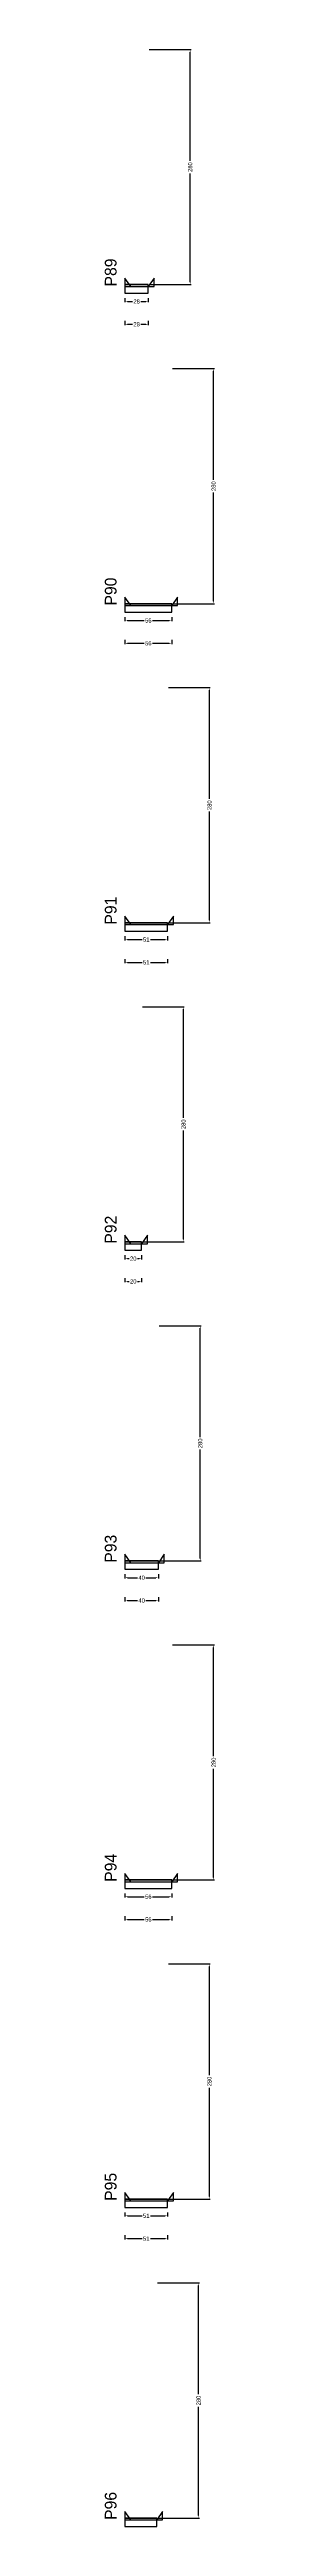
# Model space of a CAD drawing. Header units: centimetres. Extents: x -10500 to 4121, y -45226 to 295.
# Drawn here: x 3976 to 4109, y -19768 to -16818 of the extents above; entities that cross this region are included whole.
import ezdxf

# ---------------------------------------------------------------- set-up
doc = ezdxf.new("R2010")
doc.units = ezdxf.units.CM
for name, color, linetype in [('NOMENCLATURA', 7, 'Continuous'), ('SARR_2.2x10', 60, 'Continuous'), ('SARR_2.2x7', 40, 'Continuous')]:
    doc.layers.add(name, color=color, linetype=linetype)
doc.dimstyles.new('PAINEL-NOVA', dxfattribs={"dimtxt": 5, "dimasz": 3, "dimexe": 1, "dimexo": 1, "dimgap": 1, "dimtad": 1, "dimcen": 2.5, "dimazin": 3, "dimtfac": 1, "dimtmove": 0, "dimatfit": 3})

# ---------------------------------------------------------------- blocks, each defined once
blk = doc.blocks.new('_CLOSEDFILLED')
at = {"color": 0, "linetype": 'BYBLOCK'}
blk.add_solid([(-1, 0.16), (0, 0), (-1, -0.16)], dxfattribs=at)
blk = doc.blocks.new('*D1191')
for p, q in [((4000, -17113.8), (4000, -17118.8)), ((4003, -17117.8), (4009, -17117.8)), ((4019, -17117.8), (4025, -17117.8)), ((4028, -17113.8), (4028, -17118.8))]:
    blk.add_line(p, q)
at = {"layer": 'Defpoints'}
for p in [(4000, -17112.8), (4000, -17117.8), (4028, -17112.8)]:
    blk.add_point(p, dxfattribs=at)
at = {"layer": 'SARR_2.2x10', "xscale": 3, "yscale": 3, "rotation": 180}
blk.add_blockref('_CLOSEDFILLED', (4000, -17117.8), dxfattribs=at)
at = {"layer": 'SARR_2.2x10', "xscale": 3, "yscale": 3}
blk.add_blockref('_CLOSEDFILLED', (4028, -17117.8), dxfattribs=at)
at = {"layer": 'SARR_2.2x10', "insert": (4014, -17117.8), "char_height": 5, "attachment_point": 5}
blk.add_mtext('28', dxfattribs=at)
blk = doc.blocks.new('*D1192')
for p, q in [((4029, -16817.8), (4079, -16817.8)), ((4078, -16950.3), (4078, -16820.8)), ((4078, -17094.8), (4078, -16965.3)), ((4029, -17097.8), (4079, -17097.8))]:
    blk.add_line(p, q)
at = {"layer": 'Defpoints'}
for p in [(4028, -16817.8), (4028, -17097.8), (4078, -17097.8)]:
    blk.add_point(p, dxfattribs=at)
at = {"layer": 'SARR_2.2x10', "xscale": 3, "yscale": 3}
for p, rotation in [((4078, -16817.8), 90), ((4078, -17097.8), 270)]:
    blk.add_blockref('_CLOSEDFILLED', p, dxfattribs=dict(at, rotation=rotation))
at = {"layer": 'SARR_2.2x10', "insert": (4078, -16957.8), "char_height": 5, "attachment_point": 5, "rotation": 90}
blk.add_mtext('280', dxfattribs=at)
blk = doc.blocks.new('*D1193')
for p, q in [((4029, -16817.8), (4079, -16817.8)), ((4078, -16950.3), (4078, -16820.8)), ((4078, -17094.8), (4078, -16965.3)), ((4029, -17097.8), (4079, -17097.8))]:
    blk.add_line(p, q)
at = {"layer": 'Defpoints'}
for p in [(4028, -16817.8), (4028, -17097.8), (4078, -17097.8)]:
    blk.add_point(p, dxfattribs=at)
at = {"layer": 'SARR_2.2x10', "xscale": 3, "yscale": 3}
for p, rotation in [((4078, -16817.8), 90), ((4078, -17097.8), 270)]:
    blk.add_blockref('_CLOSEDFILLED', p, dxfattribs=dict(at, rotation=rotation))
at = {"layer": 'SARR_2.2x10', "insert": (4078, -16957.8), "char_height": 5, "attachment_point": 5, "rotation": 90}
blk.add_mtext('280', dxfattribs=at)
blk = doc.blocks.new('*D1194')
for p, q in [((4029, -16817.8), (4079, -16817.8)), ((4078, -16950.3), (4078, -16820.8)), ((4078, -17094.8), (4078, -16965.3)), ((4029, -17097.8), (4079, -17097.8))]:
    blk.add_line(p, q)
at = {"layer": 'Defpoints'}
for p in [(4028, -16817.8), (4028, -17097.8), (4078, -17097.8)]:
    blk.add_point(p, dxfattribs=at)
at = {"layer": 'SARR_2.2x10', "xscale": 3, "yscale": 3}
for p, rotation in [((4078, -16817.8), 90), ((4078, -17097.8), 270)]:
    blk.add_blockref('_CLOSEDFILLED', p, dxfattribs=dict(at, rotation=rotation))
at = {"layer": 'SARR_2.2x10', "insert": (4078, -16957.8), "char_height": 5, "attachment_point": 5, "rotation": 90}
blk.add_mtext('280', dxfattribs=at)
blk = doc.blocks.new('*D1195')
for p, q in [((4029, -16817.8), (4079, -16817.8)), ((4078, -16950.3), (4078, -16820.8)), ((4078, -17094.8), (4078, -16965.3)), ((4029, -17097.8), (4079, -17097.8))]:
    blk.add_line(p, q)
at = {"layer": 'Defpoints'}
for p in [(4028, -16817.8), (4028, -17097.8), (4078, -17097.8)]:
    blk.add_point(p, dxfattribs=at)
at = {"layer": 'SARR_2.2x10', "xscale": 3, "yscale": 3}
for p, rotation in [((4078, -16817.8), 90), ((4078, -17097.8), 270)]:
    blk.add_blockref('_CLOSEDFILLED', p, dxfattribs=dict(at, rotation=rotation))
at = {"layer": 'SARR_2.2x10', "insert": (4078, -16957.8), "char_height": 5, "attachment_point": 5, "rotation": 90}
blk.add_mtext('280', dxfattribs=at)
blk = doc.blocks.new('*D1196')
for p, q in [((4000, -17141), (4000, -17146)), ((4003, -17145), (4009, -17145)), ((4019, -17145), (4025, -17145)), ((4028, -17141), (4028, -17146))]:
    blk.add_line(p, q)
at = {"layer": 'Defpoints'}
for p in [(4000, -17140), (4000, -17145), (4028, -17140)]:
    blk.add_point(p, dxfattribs=at)
at = {"layer": 'SARR_2.2x10', "xscale": 3, "yscale": 3, "rotation": 180}
blk.add_blockref('_CLOSEDFILLED', (4000, -17145), dxfattribs=at)
at = {"layer": 'SARR_2.2x10', "xscale": 3, "yscale": 3}
blk.add_blockref('_CLOSEDFILLED', (4028, -17145), dxfattribs=at)
at = {"layer": 'SARR_2.2x10', "insert": (4014, -17145), "char_height": 5, "attachment_point": 5}
blk.add_mtext('28', dxfattribs=at)
blk = doc.blocks.new('GRA-E')
at = {"layer": 'SARR_2.2x7'}
blk.add_lwpolyline([(0, 0), (7, 0), (0, 10)], close=True, dxfattribs=at)
blk = doc.blocks.new('GRA-D')
at = {"layer": 'SARR_2.2x7'}
blk.add_lwpolyline([(0, 0), (7, 0), (7, 10)], close=True, dxfattribs=at)
blk = doc.blocks.new('*D1217')
for p, q in [((4000, -17493.8), (4000, -17498.8)), ((4003, -17497.8), (4023, -17497.8)), ((4033, -17497.8), (4053, -17497.8)), ((4056, -17493.8), (4056, -17498.8))]:
    blk.add_line(p, q)
at = {"layer": 'Defpoints'}
for p in [(4000, -17492.8), (4056, -17492.8), (4000, -17497.8)]:
    blk.add_point(p, dxfattribs=at)
at = {"layer": 'SARR_2.2x10', "xscale": 3, "yscale": 3, "rotation": 180}
blk.add_blockref('_CLOSEDFILLED', (4000, -17497.8), dxfattribs=at)
at = {"layer": 'SARR_2.2x10', "xscale": 3, "yscale": 3}
blk.add_blockref('_CLOSEDFILLED', (4056, -17497.8), dxfattribs=at)
at = {"layer": 'SARR_2.2x10', "insert": (4028, -17497.8), "char_height": 5, "attachment_point": 5}
blk.add_mtext('56', dxfattribs=at)
blk = doc.blocks.new('*D1218')
for p, q in [((4057, -17197.8), (4107, -17197.8)), ((4106, -17330.3), (4106, -17200.8)), ((4106, -17474.8), (4106, -17345.3)), ((4057, -17477.8), (4107, -17477.8))]:
    blk.add_line(p, q)
at = {"layer": 'Defpoints'}
for p in [(4056, -17197.8), (4056, -17477.8), (4106, -17477.8)]:
    blk.add_point(p, dxfattribs=at)
at = {"layer": 'SARR_2.2x10', "xscale": 3, "yscale": 3}
for p, rotation in [((4106, -17197.8), 90), ((4106, -17477.8), 270)]:
    blk.add_blockref('_CLOSEDFILLED', p, dxfattribs=dict(at, rotation=rotation))
at = {"layer": 'SARR_2.2x10', "insert": (4106, -17337.8), "char_height": 5, "attachment_point": 5, "rotation": 90}
blk.add_mtext('280', dxfattribs=at)
blk = doc.blocks.new('*D1219')
for p, q in [((4057, -17197.8), (4107, -17197.8)), ((4106, -17330.3), (4106, -17200.8)), ((4106, -17474.8), (4106, -17345.3)), ((4057, -17477.8), (4107, -17477.8))]:
    blk.add_line(p, q)
at = {"layer": 'Defpoints'}
for p in [(4056, -17197.8), (4056, -17477.8), (4106, -17477.8)]:
    blk.add_point(p, dxfattribs=at)
at = {"layer": 'SARR_2.2x10', "xscale": 3, "yscale": 3}
for p, rotation in [((4106, -17197.8), 90), ((4106, -17477.8), 270)]:
    blk.add_blockref('_CLOSEDFILLED', p, dxfattribs=dict(at, rotation=rotation))
at = {"layer": 'SARR_2.2x10', "insert": (4106, -17337.8), "char_height": 5, "attachment_point": 5, "rotation": 90}
blk.add_mtext('280', dxfattribs=at)
blk = doc.blocks.new('*D1220')
for p, q in [((4057, -17197.8), (4107, -17197.8)), ((4106, -17330.3), (4106, -17200.8)), ((4106, -17474.8), (4106, -17345.3)), ((4057, -17477.8), (4107, -17477.8))]:
    blk.add_line(p, q)
at = {"layer": 'Defpoints'}
for p in [(4056, -17197.8), (4056, -17477.8), (4106, -17477.8)]:
    blk.add_point(p, dxfattribs=at)
at = {"layer": 'SARR_2.2x10', "xscale": 3, "yscale": 3}
for p, rotation in [((4106, -17197.8), 90), ((4106, -17477.8), 270)]:
    blk.add_blockref('_CLOSEDFILLED', p, dxfattribs=dict(at, rotation=rotation))
at = {"layer": 'SARR_2.2x10', "insert": (4106, -17337.8), "char_height": 5, "attachment_point": 5, "rotation": 90}
blk.add_mtext('280', dxfattribs=at)
blk = doc.blocks.new('*D1221')
for p, q in [((4057, -17197.8), (4107, -17197.8)), ((4106, -17330.3), (4106, -17200.8)), ((4106, -17474.8), (4106, -17345.3)), ((4057, -17477.8), (4107, -17477.8))]:
    blk.add_line(p, q)
at = {"layer": 'Defpoints'}
for p in [(4056, -17197.8), (4056, -17477.8), (4106, -17477.8)]:
    blk.add_point(p, dxfattribs=at)
at = {"layer": 'SARR_2.2x10', "xscale": 3, "yscale": 3}
for p, rotation in [((4106, -17197.8), 90), ((4106, -17477.8), 270)]:
    blk.add_blockref('_CLOSEDFILLED', p, dxfattribs=dict(at, rotation=rotation))
at = {"layer": 'SARR_2.2x10', "insert": (4106, -17337.8), "char_height": 5, "attachment_point": 5, "rotation": 90}
blk.add_mtext('280', dxfattribs=at)
blk = doc.blocks.new('*D1222')
for p, q in [((4000, -17521), (4000, -17526)), ((4056, -17521), (4056, -17526)), ((4003, -17525), (4023, -17525)), ((4033, -17525), (4053, -17525))]:
    blk.add_line(p, q)
at = {"layer": 'Defpoints'}
for p in [(4000, -17520), (4056, -17520), (4000, -17525)]:
    blk.add_point(p, dxfattribs=at)
at = {"layer": 'SARR_2.2x10', "xscale": 3, "yscale": 3, "rotation": 180}
blk.add_blockref('_CLOSEDFILLED', (4000, -17525), dxfattribs=at)
at = {"layer": 'SARR_2.2x10', "xscale": 3, "yscale": 3}
blk.add_blockref('_CLOSEDFILLED', (4056, -17525), dxfattribs=at)
at = {"layer": 'SARR_2.2x10', "insert": (4028, -17525), "char_height": 5, "attachment_point": 5}
blk.add_mtext('56', dxfattribs=at)
blk = doc.blocks.new('*D1243')
for p, q in [((4000, -17873.8), (4000, -17878.8)), ((4051, -17873.8), (4051, -17878.8)), ((4003, -17877.8), (4020.5, -17877.8)), ((4030.5, -17877.8), (4048, -17877.8))]:
    blk.add_line(p, q)
at = {"layer": 'Defpoints'}
for p in [(4000, -17872.8), (4051, -17872.8), (4000, -17877.8)]:
    blk.add_point(p, dxfattribs=at)
at = {"layer": 'SARR_2.2x10', "xscale": 3, "yscale": 3, "rotation": 180}
blk.add_blockref('_CLOSEDFILLED', (4000, -17877.8), dxfattribs=at)
at = {"layer": 'SARR_2.2x10', "xscale": 3, "yscale": 3}
blk.add_blockref('_CLOSEDFILLED', (4051, -17877.8), dxfattribs=at)
at = {"layer": 'SARR_2.2x10', "insert": (4025.5, -17877.8), "char_height": 5, "attachment_point": 5}
blk.add_mtext('51', dxfattribs=at)
blk = doc.blocks.new('*D1244')
for p, q in [((4052, -17577.8), (4102, -17577.8)), ((4101, -17710.3), (4101, -17580.8)), ((4101, -17854.8), (4101, -17725.3)), ((4052, -17857.8), (4102, -17857.8))]:
    blk.add_line(p, q)
at = {"layer": 'Defpoints'}
for p in [(4051, -17577.8), (4051, -17857.8), (4101, -17857.8)]:
    blk.add_point(p, dxfattribs=at)
at = {"layer": 'SARR_2.2x10', "xscale": 3, "yscale": 3}
for p, rotation in [((4101, -17577.8), 90), ((4101, -17857.8), 270)]:
    blk.add_blockref('_CLOSEDFILLED', p, dxfattribs=dict(at, rotation=rotation))
at = {"layer": 'SARR_2.2x10', "insert": (4101, -17717.8), "char_height": 5, "attachment_point": 5, "rotation": 90}
blk.add_mtext('280', dxfattribs=at)
blk = doc.blocks.new('*D1245')
for p, q in [((4052, -17577.8), (4102, -17577.8)), ((4101, -17710.3), (4101, -17580.8)), ((4101, -17854.8), (4101, -17725.3)), ((4052, -17857.8), (4102, -17857.8))]:
    blk.add_line(p, q)
at = {"layer": 'Defpoints'}
for p in [(4051, -17577.8), (4051, -17857.8), (4101, -17857.8)]:
    blk.add_point(p, dxfattribs=at)
at = {"layer": 'SARR_2.2x10', "xscale": 3, "yscale": 3}
for p, rotation in [((4101, -17577.8), 90), ((4101, -17857.8), 270)]:
    blk.add_blockref('_CLOSEDFILLED', p, dxfattribs=dict(at, rotation=rotation))
at = {"layer": 'SARR_2.2x10', "insert": (4101, -17717.8), "char_height": 5, "attachment_point": 5, "rotation": 90}
blk.add_mtext('280', dxfattribs=at)
blk = doc.blocks.new('*D1246')
for p, q in [((4052, -17577.8), (4102, -17577.8)), ((4101, -17710.3), (4101, -17580.8)), ((4101, -17854.8), (4101, -17725.3)), ((4052, -17857.8), (4102, -17857.8))]:
    blk.add_line(p, q)
at = {"layer": 'Defpoints'}
for p in [(4051, -17577.8), (4051, -17857.8), (4101, -17857.8)]:
    blk.add_point(p, dxfattribs=at)
at = {"layer": 'SARR_2.2x10', "xscale": 3, "yscale": 3}
for p, rotation in [((4101, -17577.8), 90), ((4101, -17857.8), 270)]:
    blk.add_blockref('_CLOSEDFILLED', p, dxfattribs=dict(at, rotation=rotation))
at = {"layer": 'SARR_2.2x10', "insert": (4101, -17717.8), "char_height": 5, "attachment_point": 5, "rotation": 90}
blk.add_mtext('280', dxfattribs=at)
blk = doc.blocks.new('*D1247')
for p, q in [((4052, -17577.8), (4102, -17577.8)), ((4101, -17710.3), (4101, -17580.8)), ((4101, -17854.8), (4101, -17725.3)), ((4052, -17857.8), (4102, -17857.8))]:
    blk.add_line(p, q)
at = {"layer": 'Defpoints'}
for p in [(4051, -17577.8), (4051, -17857.8), (4101, -17857.8)]:
    blk.add_point(p, dxfattribs=at)
at = {"layer": 'SARR_2.2x10', "xscale": 3, "yscale": 3}
for p, rotation in [((4101, -17577.8), 90), ((4101, -17857.8), 270)]:
    blk.add_blockref('_CLOSEDFILLED', p, dxfattribs=dict(at, rotation=rotation))
at = {"layer": 'SARR_2.2x10', "insert": (4101, -17717.8), "char_height": 5, "attachment_point": 5, "rotation": 90}
blk.add_mtext('280', dxfattribs=at)
blk = doc.blocks.new('*D1248')
for p, q in [((4000, -17901), (4000, -17906)), ((4003, -17905), (4020.5, -17905)), ((4030.5, -17905), (4048, -17905)), ((4051, -17901), (4051, -17906))]:
    blk.add_line(p, q)
at = {"layer": 'Defpoints'}
for p in [(4000, -17900), (4000, -17905), (4051, -17900)]:
    blk.add_point(p, dxfattribs=at)
at = {"layer": 'SARR_2.2x10', "xscale": 3, "yscale": 3, "rotation": 180}
blk.add_blockref('_CLOSEDFILLED', (4000, -17905), dxfattribs=at)
at = {"layer": 'SARR_2.2x10', "xscale": 3, "yscale": 3}
blk.add_blockref('_CLOSEDFILLED', (4051, -17905), dxfattribs=at)
at = {"layer": 'SARR_2.2x10', "insert": (4025.5, -17905), "char_height": 5, "attachment_point": 5}
blk.add_mtext('51', dxfattribs=at)
blk = doc.blocks.new('*D1269')
for p, q in [((4000, -18253.8), (4000, -18258.8)), ((4003, -18257.8), (4005, -18257.8)), ((4015, -18257.8), (4017, -18257.8)), ((4020, -18253.8), (4020, -18258.8))]:
    blk.add_line(p, q)
at = {"layer": 'Defpoints'}
for p in [(4000, -18252.8), (4000, -18257.8), (4020, -18252.8)]:
    blk.add_point(p, dxfattribs=at)
at = {"layer": 'SARR_2.2x10', "xscale": 3, "yscale": 3, "rotation": 180}
blk.add_blockref('_CLOSEDFILLED', (4000, -18257.8), dxfattribs=at)
at = {"layer": 'SARR_2.2x10', "xscale": 3, "yscale": 3}
blk.add_blockref('_CLOSEDFILLED', (4020, -18257.8), dxfattribs=at)
at = {"layer": 'SARR_2.2x10', "insert": (4010, -18257.8), "char_height": 5, "attachment_point": 5}
blk.add_mtext('20', dxfattribs=at)
blk = doc.blocks.new('*D1270')
for p, q in [((4021, -17957.8), (4071, -17957.8)), ((4070, -18090.3), (4070, -17960.8)), ((4070, -18234.8), (4070, -18105.3)), ((4021, -18237.8), (4071, -18237.8))]:
    blk.add_line(p, q)
at = {"layer": 'Defpoints'}
for p in [(4020, -17957.8), (4020, -18237.8), (4070, -18237.8)]:
    blk.add_point(p, dxfattribs=at)
at = {"layer": 'SARR_2.2x10', "xscale": 3, "yscale": 3}
for p, rotation in [((4070, -17957.8), 90), ((4070, -18237.8), 270)]:
    blk.add_blockref('_CLOSEDFILLED', p, dxfattribs=dict(at, rotation=rotation))
at = {"layer": 'SARR_2.2x10', "insert": (4070, -18097.8), "char_height": 5, "attachment_point": 5, "rotation": 90}
blk.add_mtext('280', dxfattribs=at)
blk = doc.blocks.new('*D1271')
for p, q in [((4021, -17957.8), (4071, -17957.8)), ((4070, -18090.3), (4070, -17960.8)), ((4070, -18234.8), (4070, -18105.3)), ((4021, -18237.8), (4071, -18237.8))]:
    blk.add_line(p, q)
at = {"layer": 'Defpoints'}
for p in [(4020, -17957.8), (4020, -18237.8), (4070, -18237.8)]:
    blk.add_point(p, dxfattribs=at)
at = {"layer": 'SARR_2.2x10', "xscale": 3, "yscale": 3}
for p, rotation in [((4070, -17957.8), 90), ((4070, -18237.8), 270)]:
    blk.add_blockref('_CLOSEDFILLED', p, dxfattribs=dict(at, rotation=rotation))
at = {"layer": 'SARR_2.2x10', "insert": (4070, -18097.8), "char_height": 5, "attachment_point": 5, "rotation": 90}
blk.add_mtext('280', dxfattribs=at)
blk = doc.blocks.new('*D1272')
for p, q in [((4021, -17957.8), (4071, -17957.8)), ((4070, -18090.3), (4070, -17960.8)), ((4070, -18234.8), (4070, -18105.3)), ((4021, -18237.8), (4071, -18237.8))]:
    blk.add_line(p, q)
at = {"layer": 'Defpoints'}
for p in [(4020, -17957.8), (4020, -18237.8), (4070, -18237.8)]:
    blk.add_point(p, dxfattribs=at)
at = {"layer": 'SARR_2.2x10', "xscale": 3, "yscale": 3}
for p, rotation in [((4070, -17957.8), 90), ((4070, -18237.8), 270)]:
    blk.add_blockref('_CLOSEDFILLED', p, dxfattribs=dict(at, rotation=rotation))
at = {"layer": 'SARR_2.2x10', "insert": (4070, -18097.8), "char_height": 5, "attachment_point": 5, "rotation": 90}
blk.add_mtext('280', dxfattribs=at)
blk = doc.blocks.new('*D1273')
for p, q in [((4021, -17957.8), (4071, -17957.8)), ((4070, -18090.3), (4070, -17960.8)), ((4070, -18234.8), (4070, -18105.3)), ((4021, -18237.8), (4071, -18237.8))]:
    blk.add_line(p, q)
at = {"layer": 'Defpoints'}
for p in [(4020, -17957.8), (4020, -18237.8), (4070, -18237.8)]:
    blk.add_point(p, dxfattribs=at)
at = {"layer": 'SARR_2.2x10', "xscale": 3, "yscale": 3}
for p, rotation in [((4070, -17957.8), 90), ((4070, -18237.8), 270)]:
    blk.add_blockref('_CLOSEDFILLED', p, dxfattribs=dict(at, rotation=rotation))
at = {"layer": 'SARR_2.2x10', "insert": (4070, -18097.8), "char_height": 5, "attachment_point": 5, "rotation": 90}
blk.add_mtext('280', dxfattribs=at)
blk = doc.blocks.new('*D1274')
for p, q in [((4000, -18281), (4000, -18286)), ((4003, -18285), (4005, -18285)), ((4015, -18285), (4017, -18285)), ((4020, -18281), (4020, -18286))]:
    blk.add_line(p, q)
at = {"layer": 'Defpoints'}
for p in [(4000, -18280), (4000, -18285), (4020, -18280)]:
    blk.add_point(p, dxfattribs=at)
at = {"layer": 'SARR_2.2x10', "xscale": 3, "yscale": 3, "rotation": 180}
blk.add_blockref('_CLOSEDFILLED', (4000, -18285), dxfattribs=at)
at = {"layer": 'SARR_2.2x10', "xscale": 3, "yscale": 3}
blk.add_blockref('_CLOSEDFILLED', (4020, -18285), dxfattribs=at)
at = {"layer": 'SARR_2.2x10', "insert": (4010, -18285), "char_height": 5, "attachment_point": 5}
blk.add_mtext('20', dxfattribs=at)
blk = doc.blocks.new('*D1295')
for p, q in [((4000, -18633.8), (4000, -18638.8)), ((4003, -18637.8), (4015, -18637.8)), ((4025, -18637.8), (4037, -18637.8)), ((4040, -18633.8), (4040, -18638.8))]:
    blk.add_line(p, q)
at = {"layer": 'Defpoints'}
for p in [(4000, -18632.8), (4000, -18637.8), (4040, -18632.8)]:
    blk.add_point(p, dxfattribs=at)
at = {"layer": 'SARR_2.2x10', "xscale": 3, "yscale": 3, "rotation": 180}
blk.add_blockref('_CLOSEDFILLED', (4000, -18637.8), dxfattribs=at)
at = {"layer": 'SARR_2.2x10', "xscale": 3, "yscale": 3}
blk.add_blockref('_CLOSEDFILLED', (4040, -18637.8), dxfattribs=at)
at = {"layer": 'SARR_2.2x10', "insert": (4020, -18637.8), "char_height": 5, "attachment_point": 5}
blk.add_mtext('40', dxfattribs=at)
blk = doc.blocks.new('*D1296')
for p, q in [((4041, -18337.8), (4091, -18337.8)), ((4090, -18470.3), (4090, -18340.8)), ((4090, -18614.8), (4090, -18485.3)), ((4041, -18617.8), (4091, -18617.8))]:
    blk.add_line(p, q)
at = {"layer": 'Defpoints'}
for p in [(4040, -18337.8), (4040, -18617.8), (4090, -18617.8)]:
    blk.add_point(p, dxfattribs=at)
at = {"layer": 'SARR_2.2x10', "xscale": 3, "yscale": 3}
for p, rotation in [((4090, -18337.8), 90), ((4090, -18617.8), 270)]:
    blk.add_blockref('_CLOSEDFILLED', p, dxfattribs=dict(at, rotation=rotation))
at = {"layer": 'SARR_2.2x10', "insert": (4090, -18477.8), "char_height": 5, "attachment_point": 5, "rotation": 90}
blk.add_mtext('280', dxfattribs=at)
blk = doc.blocks.new('*D1297')
for p, q in [((4041, -18337.8), (4091, -18337.8)), ((4090, -18470.3), (4090, -18340.8)), ((4090, -18614.8), (4090, -18485.3)), ((4041, -18617.8), (4091, -18617.8))]:
    blk.add_line(p, q)
at = {"layer": 'Defpoints'}
for p in [(4040, -18337.8), (4040, -18617.8), (4090, -18617.8)]:
    blk.add_point(p, dxfattribs=at)
at = {"layer": 'SARR_2.2x10', "xscale": 3, "yscale": 3}
for p, rotation in [((4090, -18337.8), 90), ((4090, -18617.8), 270)]:
    blk.add_blockref('_CLOSEDFILLED', p, dxfattribs=dict(at, rotation=rotation))
at = {"layer": 'SARR_2.2x10', "insert": (4090, -18477.8), "char_height": 5, "attachment_point": 5, "rotation": 90}
blk.add_mtext('280', dxfattribs=at)
blk = doc.blocks.new('*D1298')
for p, q in [((4041, -18337.8), (4091, -18337.8)), ((4090, -18470.3), (4090, -18340.8)), ((4090, -18614.8), (4090, -18485.3)), ((4041, -18617.8), (4091, -18617.8))]:
    blk.add_line(p, q)
at = {"layer": 'Defpoints'}
for p in [(4040, -18337.8), (4040, -18617.8), (4090, -18617.8)]:
    blk.add_point(p, dxfattribs=at)
at = {"layer": 'SARR_2.2x10', "xscale": 3, "yscale": 3}
for p, rotation in [((4090, -18337.8), 90), ((4090, -18617.8), 270)]:
    blk.add_blockref('_CLOSEDFILLED', p, dxfattribs=dict(at, rotation=rotation))
at = {"layer": 'SARR_2.2x10', "insert": (4090, -18477.8), "char_height": 5, "attachment_point": 5, "rotation": 90}
blk.add_mtext('280', dxfattribs=at)
blk = doc.blocks.new('*D1299')
for p, q in [((4041, -18337.8), (4091, -18337.8)), ((4090, -18470.3), (4090, -18340.8)), ((4090, -18614.8), (4090, -18485.3)), ((4041, -18617.8), (4091, -18617.8))]:
    blk.add_line(p, q)
at = {"layer": 'Defpoints'}
for p in [(4040, -18337.8), (4040, -18617.8), (4090, -18617.8)]:
    blk.add_point(p, dxfattribs=at)
at = {"layer": 'SARR_2.2x10', "xscale": 3, "yscale": 3}
for p, rotation in [((4090, -18337.8), 90), ((4090, -18617.8), 270)]:
    blk.add_blockref('_CLOSEDFILLED', p, dxfattribs=dict(at, rotation=rotation))
at = {"layer": 'SARR_2.2x10', "insert": (4090, -18477.8), "char_height": 5, "attachment_point": 5, "rotation": 90}
blk.add_mtext('280', dxfattribs=at)
blk = doc.blocks.new('*D1300')
for p, q in [((4000, -18661), (4000, -18666)), ((4003, -18665), (4015, -18665)), ((4025, -18665), (4037, -18665)), ((4040, -18661), (4040, -18666))]:
    blk.add_line(p, q)
at = {"layer": 'Defpoints'}
for p in [(4000, -18660), (4000, -18665), (4040, -18660)]:
    blk.add_point(p, dxfattribs=at)
at = {"layer": 'SARR_2.2x10', "xscale": 3, "yscale": 3, "rotation": 180}
blk.add_blockref('_CLOSEDFILLED', (4000, -18665), dxfattribs=at)
at = {"layer": 'SARR_2.2x10', "xscale": 3, "yscale": 3}
blk.add_blockref('_CLOSEDFILLED', (4040, -18665), dxfattribs=at)
at = {"layer": 'SARR_2.2x10', "insert": (4020, -18665), "char_height": 5, "attachment_point": 5}
blk.add_mtext('40', dxfattribs=at)
blk = doc.blocks.new('*D1321')
for p, q in [((4000, -19013.8), (4000, -19018.8)), ((4003, -19017.8), (4023, -19017.8)), ((4033, -19017.8), (4053, -19017.8)), ((4056, -19013.8), (4056, -19018.8))]:
    blk.add_line(p, q)
at = {"layer": 'Defpoints'}
for p in [(4000, -19012.8), (4000, -19017.8), (4056, -19012.8)]:
    blk.add_point(p, dxfattribs=at)
at = {"layer": 'SARR_2.2x10', "xscale": 3, "yscale": 3, "rotation": 180}
blk.add_blockref('_CLOSEDFILLED', (4000, -19017.8), dxfattribs=at)
at = {"layer": 'SARR_2.2x10', "xscale": 3, "yscale": 3}
blk.add_blockref('_CLOSEDFILLED', (4056, -19017.8), dxfattribs=at)
at = {"layer": 'SARR_2.2x10', "insert": (4028, -19017.8), "char_height": 5, "attachment_point": 5}
blk.add_mtext('56', dxfattribs=at)
blk = doc.blocks.new('*D1322')
for p, q in [((4057, -18717.8), (4107, -18717.8)), ((4106, -18850.3), (4106, -18720.8)), ((4106, -18994.8), (4106, -18865.3)), ((4057, -18997.8), (4107, -18997.8))]:
    blk.add_line(p, q)
at = {"layer": 'Defpoints'}
for p in [(4056, -18717.8), (4056, -18997.8), (4106, -18997.8)]:
    blk.add_point(p, dxfattribs=at)
at = {"layer": 'SARR_2.2x10', "xscale": 3, "yscale": 3}
for p, rotation in [((4106, -18717.8), 90), ((4106, -18997.8), 270)]:
    blk.add_blockref('_CLOSEDFILLED', p, dxfattribs=dict(at, rotation=rotation))
at = {"layer": 'SARR_2.2x10', "insert": (4106, -18857.8), "char_height": 5, "attachment_point": 5, "rotation": 90}
blk.add_mtext('280', dxfattribs=at)
blk = doc.blocks.new('*D1323')
for p, q in [((4057, -18717.8), (4107, -18717.8)), ((4106, -18850.3), (4106, -18720.8)), ((4106, -18994.8), (4106, -18865.3)), ((4057, -18997.8), (4107, -18997.8))]:
    blk.add_line(p, q)
at = {"layer": 'Defpoints'}
for p in [(4056, -18717.8), (4056, -18997.8), (4106, -18997.8)]:
    blk.add_point(p, dxfattribs=at)
at = {"layer": 'SARR_2.2x10', "xscale": 3, "yscale": 3}
for p, rotation in [((4106, -18717.8), 90), ((4106, -18997.8), 270)]:
    blk.add_blockref('_CLOSEDFILLED', p, dxfattribs=dict(at, rotation=rotation))
at = {"layer": 'SARR_2.2x10', "insert": (4106, -18857.8), "char_height": 5, "attachment_point": 5, "rotation": 90}
blk.add_mtext('280', dxfattribs=at)
blk = doc.blocks.new('*D1324')
for p, q in [((4057, -18717.8), (4107, -18717.8)), ((4106, -18850.3), (4106, -18720.8)), ((4106, -18994.8), (4106, -18865.3)), ((4057, -18997.8), (4107, -18997.8))]:
    blk.add_line(p, q)
at = {"layer": 'Defpoints'}
for p in [(4056, -18717.8), (4056, -18997.8), (4106, -18997.8)]:
    blk.add_point(p, dxfattribs=at)
at = {"layer": 'SARR_2.2x10', "xscale": 3, "yscale": 3}
for p, rotation in [((4106, -18717.8), 90), ((4106, -18997.8), 270)]:
    blk.add_blockref('_CLOSEDFILLED', p, dxfattribs=dict(at, rotation=rotation))
at = {"layer": 'SARR_2.2x10', "insert": (4106, -18857.8), "char_height": 5, "attachment_point": 5, "rotation": 90}
blk.add_mtext('280', dxfattribs=at)
blk = doc.blocks.new('*D1325')
for p, q in [((4057, -18717.8), (4107, -18717.8)), ((4106, -18850.3), (4106, -18720.8)), ((4106, -18994.8), (4106, -18865.3)), ((4057, -18997.8), (4107, -18997.8))]:
    blk.add_line(p, q)
at = {"layer": 'Defpoints'}
for p in [(4056, -18717.8), (4056, -18997.8), (4106, -18997.8)]:
    blk.add_point(p, dxfattribs=at)
at = {"layer": 'SARR_2.2x10', "xscale": 3, "yscale": 3}
for p, rotation in [((4106, -18717.8), 90), ((4106, -18997.8), 270)]:
    blk.add_blockref('_CLOSEDFILLED', p, dxfattribs=dict(at, rotation=rotation))
at = {"layer": 'SARR_2.2x10', "insert": (4106, -18857.8), "char_height": 5, "attachment_point": 5, "rotation": 90}
blk.add_mtext('280', dxfattribs=at)
blk = doc.blocks.new('*D1326')
for p, q in [((4000, -19041), (4000, -19046)), ((4003, -19045), (4023, -19045)), ((4033, -19045), (4053, -19045)), ((4056, -19041), (4056, -19046))]:
    blk.add_line(p, q)
at = {"layer": 'Defpoints'}
for p in [(4000, -19040), (4000, -19045), (4056, -19040)]:
    blk.add_point(p, dxfattribs=at)
at = {"layer": 'SARR_2.2x10', "xscale": 3, "yscale": 3, "rotation": 180}
blk.add_blockref('_CLOSEDFILLED', (4000, -19045), dxfattribs=at)
at = {"layer": 'SARR_2.2x10', "xscale": 3, "yscale": 3}
blk.add_blockref('_CLOSEDFILLED', (4056, -19045), dxfattribs=at)
at = {"layer": 'SARR_2.2x10', "insert": (4028, -19045), "char_height": 5, "attachment_point": 5}
blk.add_mtext('56', dxfattribs=at)
blk = doc.blocks.new('*D1347')
for p, q in [((4000, -19393.8), (4000, -19398.8)), ((4003, -19397.8), (4020.5, -19397.8)), ((4030.5, -19397.8), (4048, -19397.8)), ((4051, -19393.8), (4051, -19398.8))]:
    blk.add_line(p, q)
at = {"layer": 'Defpoints'}
for p in [(4000, -19392.8), (4000, -19397.8), (4051, -19392.8)]:
    blk.add_point(p, dxfattribs=at)
at = {"layer": 'SARR_2.2x10', "xscale": 3, "yscale": 3, "rotation": 180}
blk.add_blockref('_CLOSEDFILLED', (4000, -19397.8), dxfattribs=at)
at = {"layer": 'SARR_2.2x10', "xscale": 3, "yscale": 3}
blk.add_blockref('_CLOSEDFILLED', (4051, -19397.8), dxfattribs=at)
at = {"layer": 'SARR_2.2x10', "insert": (4025.5, -19397.8), "char_height": 5, "attachment_point": 5}
blk.add_mtext('51', dxfattribs=at)
blk = doc.blocks.new('*D1348')
for p, q in [((4052, -19097.8), (4102, -19097.8)), ((4101, -19230.3), (4101, -19100.8)), ((4101, -19374.8), (4101, -19245.3)), ((4052, -19377.8), (4102, -19377.8))]:
    blk.add_line(p, q)
at = {"layer": 'Defpoints'}
for p in [(4051, -19097.8), (4051, -19377.8), (4101, -19377.8)]:
    blk.add_point(p, dxfattribs=at)
at = {"layer": 'SARR_2.2x10', "xscale": 3, "yscale": 3}
for p, rotation in [((4101, -19097.8), 90), ((4101, -19377.8), 270)]:
    blk.add_blockref('_CLOSEDFILLED', p, dxfattribs=dict(at, rotation=rotation))
at = {"layer": 'SARR_2.2x10', "insert": (4101, -19237.8), "char_height": 5, "attachment_point": 5, "rotation": 90}
blk.add_mtext('280', dxfattribs=at)
blk = doc.blocks.new('*D1349')
for p, q in [((4052, -19097.8), (4102, -19097.8)), ((4101, -19230.3), (4101, -19100.8)), ((4101, -19374.8), (4101, -19245.3)), ((4052, -19377.8), (4102, -19377.8))]:
    blk.add_line(p, q)
at = {"layer": 'Defpoints'}
for p in [(4051, -19097.8), (4051, -19377.8), (4101, -19377.8)]:
    blk.add_point(p, dxfattribs=at)
at = {"layer": 'SARR_2.2x10', "xscale": 3, "yscale": 3}
for p, rotation in [((4101, -19097.8), 90), ((4101, -19377.8), 270)]:
    blk.add_blockref('_CLOSEDFILLED', p, dxfattribs=dict(at, rotation=rotation))
at = {"layer": 'SARR_2.2x10', "insert": (4101, -19237.8), "char_height": 5, "attachment_point": 5, "rotation": 90}
blk.add_mtext('280', dxfattribs=at)
blk = doc.blocks.new('*D1350')
for p, q in [((4052, -19097.8), (4102, -19097.8)), ((4101, -19230.3), (4101, -19100.8)), ((4101, -19374.8), (4101, -19245.3)), ((4052, -19377.8), (4102, -19377.8))]:
    blk.add_line(p, q)
at = {"layer": 'Defpoints'}
for p in [(4051, -19097.8), (4051, -19377.8), (4101, -19377.8)]:
    blk.add_point(p, dxfattribs=at)
at = {"layer": 'SARR_2.2x10', "xscale": 3, "yscale": 3}
for p, rotation in [((4101, -19097.8), 90), ((4101, -19377.8), 270)]:
    blk.add_blockref('_CLOSEDFILLED', p, dxfattribs=dict(at, rotation=rotation))
at = {"layer": 'SARR_2.2x10', "insert": (4101, -19237.8), "char_height": 5, "attachment_point": 5, "rotation": 90}
blk.add_mtext('280', dxfattribs=at)
blk = doc.blocks.new('*D1351')
for p, q in [((4052, -19097.8), (4102, -19097.8)), ((4101, -19230.3), (4101, -19100.8)), ((4101, -19374.8), (4101, -19245.3)), ((4052, -19377.8), (4102, -19377.8))]:
    blk.add_line(p, q)
at = {"layer": 'Defpoints'}
for p in [(4051, -19097.8), (4051, -19377.8), (4101, -19377.8)]:
    blk.add_point(p, dxfattribs=at)
at = {"layer": 'SARR_2.2x10', "xscale": 3, "yscale": 3}
for p, rotation in [((4101, -19097.8), 90), ((4101, -19377.8), 270)]:
    blk.add_blockref('_CLOSEDFILLED', p, dxfattribs=dict(at, rotation=rotation))
at = {"layer": 'SARR_2.2x10', "insert": (4101, -19237.8), "char_height": 5, "attachment_point": 5, "rotation": 90}
blk.add_mtext('280', dxfattribs=at)
blk = doc.blocks.new('*D1352')
for p, q in [((4000, -19421), (4000, -19426)), ((4003, -19425), (4020.5, -19425)), ((4030.5, -19425), (4048, -19425)), ((4051, -19421), (4051, -19426))]:
    blk.add_line(p, q)
at = {"layer": 'Defpoints'}
for p in [(4000, -19420), (4000, -19425), (4051, -19420)]:
    blk.add_point(p, dxfattribs=at)
at = {"layer": 'SARR_2.2x10', "xscale": 3, "yscale": 3, "rotation": 180}
blk.add_blockref('_CLOSEDFILLED', (4000, -19425), dxfattribs=at)
at = {"layer": 'SARR_2.2x10', "xscale": 3, "yscale": 3}
blk.add_blockref('_CLOSEDFILLED', (4051, -19425), dxfattribs=at)
at = {"layer": 'SARR_2.2x10', "insert": (4025.5, -19425), "char_height": 5, "attachment_point": 5}
blk.add_mtext('51', dxfattribs=at)
blk = doc.blocks.new('*D1374')
for p, q in [((4039, -19477.8), (4089, -19477.8)), ((4088, -19610.3), (4088, -19480.8)), ((4088, -19754.8), (4088, -19625.3)), ((4039, -19757.8), (4089, -19757.8))]:
    blk.add_line(p, q)
at = {"layer": 'Defpoints'}
for p in [(4038, -19477.8), (4038, -19757.8), (4088, -19757.8)]:
    blk.add_point(p, dxfattribs=at)
at = {"layer": 'SARR_2.2x10', "xscale": 3, "yscale": 3}
for p, rotation in [((4088, -19477.8), 90), ((4088, -19757.8), 270)]:
    blk.add_blockref('_CLOSEDFILLED', p, dxfattribs=dict(at, rotation=rotation))
at = {"layer": 'SARR_2.2x10', "insert": (4088, -19617.8), "char_height": 5, "attachment_point": 5, "rotation": 90}
blk.add_mtext('280', dxfattribs=at)
blk = doc.blocks.new('*D1375')
for p, q in [((4039, -19477.8), (4089, -19477.8)), ((4088, -19610.3), (4088, -19480.8)), ((4088, -19754.8), (4088, -19625.3)), ((4039, -19757.8), (4089, -19757.8))]:
    blk.add_line(p, q)
at = {"layer": 'Defpoints'}
for p in [(4038, -19477.8), (4038, -19757.8), (4088, -19757.8)]:
    blk.add_point(p, dxfattribs=at)
at = {"layer": 'SARR_2.2x10', "xscale": 3, "yscale": 3}
for p, rotation in [((4088, -19477.8), 90), ((4088, -19757.8), 270)]:
    blk.add_blockref('_CLOSEDFILLED', p, dxfattribs=dict(at, rotation=rotation))
at = {"layer": 'SARR_2.2x10', "insert": (4088, -19617.8), "char_height": 5, "attachment_point": 5, "rotation": 90}
blk.add_mtext('280', dxfattribs=at)
blk = doc.blocks.new('*D1376')
for p, q in [((4039, -19477.8), (4089, -19477.8)), ((4088, -19610.3), (4088, -19480.8)), ((4088, -19754.8), (4088, -19625.3)), ((4039, -19757.8), (4089, -19757.8))]:
    blk.add_line(p, q)
at = {"layer": 'Defpoints'}
for p in [(4038, -19477.8), (4038, -19757.8), (4088, -19757.8)]:
    blk.add_point(p, dxfattribs=at)
at = {"layer": 'SARR_2.2x10', "xscale": 3, "yscale": 3}
for p, rotation in [((4088, -19477.8), 90), ((4088, -19757.8), 270)]:
    blk.add_blockref('_CLOSEDFILLED', p, dxfattribs=dict(at, rotation=rotation))
at = {"layer": 'SARR_2.2x10', "insert": (4088, -19617.8), "char_height": 5, "attachment_point": 5, "rotation": 90}
blk.add_mtext('280', dxfattribs=at)
blk = doc.blocks.new('*D1377')
for p, q in [((4039, -19477.8), (4089, -19477.8)), ((4088, -19610.3), (4088, -19480.8)), ((4088, -19754.8), (4088, -19625.3)), ((4039, -19757.8), (4089, -19757.8))]:
    blk.add_line(p, q)
at = {"layer": 'Defpoints'}
for p in [(4038, -19477.8), (4038, -19757.8), (4088, -19757.8)]:
    blk.add_point(p, dxfattribs=at)
at = {"layer": 'SARR_2.2x10', "xscale": 3, "yscale": 3}
for p, rotation in [((4088, -19477.8), 90), ((4088, -19757.8), 270)]:
    blk.add_blockref('_CLOSEDFILLED', p, dxfattribs=dict(at, rotation=rotation))
at = {"layer": 'SARR_2.2x10', "insert": (4088, -19617.8), "char_height": 5, "attachment_point": 5, "rotation": 90}
blk.add_mtext('280', dxfattribs=at)

msp = doc.modelspace()

# ---------------------------------------------------------------- linework, layer by layer
at = {"layer": 'SARR_2.2x10'}
for p, q in [((4028, -17097.8), (4000, -17097.8)), ((4000, -17097.8), (4000, -17107.8)), ((4000, -17107.8), (4028, -17107.8)), ((4028, -17107.8), (4028, -17097.8)), ((4056, -17477.8), (4000, -17477.8)), ((4000, -17477.8), (4000, -17487.8)), ((4000, -17487.8), (4056, -17487.8)), ((4056, -17487.8), (4056, -17477.8)), ((4051, -17857.8), (4000, -17857.8)), ((4000, -17857.8), (4000, -17867.8)), ((4000, -17867.8), (4051, -17867.8)), ((4051, -17867.8), (4051, -17857.8)), ((4020, -18237.8), (4000, -18237.8)), ((4000, -18237.8), (4000, -18247.8)), ((4000, -18247.8), (4020, -18247.8)), ((4020, -18247.8), (4020, -18237.8)), ((4040, -18617.8), (4000, -18617.8)), ((4000, -18617.8), (4000, -18627.8)), ((4000, -18627.8), (4040, -18627.8)), ((4040, -18627.8), (4040, -18617.8)), ((4056, -18997.8), (4000, -18997.8)), ((4000, -18997.8), (4000, -19007.8)), ((4056, -19007.8), (4056, -18997.8)), ((4000, -19007.8), (4056, -19007.8)), ((4051, -19377.8), (4000, -19377.8)), ((4000, -19377.8), (4000, -19387.8)), ((4051, -19387.8), (4051, -19377.8)), ((4000, -19387.8), (4051, -19387.8)), ((4038, -19757.8), (4000, -19757.8)), ((4000, -19757.8), (4000, -19767.8)), ((4038, -19767.8), (4038, -19757.8)), ((4000, -19767.8), (4038, -19767.8))]:
    msp.add_line(p, q, dxfattribs=at)
at = {"layer": 'SARR_2.2x7'}
for p, q in [((4028, -17097.8), (4000, -17097.8)), ((4000, -17097.8), (4000, -17100)), ((4000, -17097.8), (4007, -17097.8)), ((4000, -17097.8), (4007, -17097.8)), ((4000, -17097.8), (4007, -17097.8)), ((4000, -17097.8), (4007, -17097.8)), ((4000, -17100), (4028, -17100)), ((4007, -17097.8), (4028, -17097.8)), ((4007, -17097.8), (4028, -17097.8)), ((4007, -17097.8), (4028, -17097.8)), ((4007, -17097.8), (4028, -17097.8)), ((4028, -17100), (4028, -17097.8)), ((4056, -17477.8), (4000, -17477.8)), ((4000, -17477.8), (4000, -17480)), ((4000, -17477.8), (4007, -17477.8)), ((4000, -17477.8), (4007, -17477.8)), ((4000, -17477.8), (4007, -17477.8)), ((4000, -17477.8), (4007, -17477.8)), ((4000, -17480), (4056, -17480)), ((4007, -17477.8), (4056, -17477.8)), ((4007, -17477.8), (4056, -17477.8)), ((4007, -17477.8), (4056, -17477.8)), ((4007, -17477.8), (4056, -17477.8)), ((4056, -17480), (4056, -17477.8)), ((4051, -17857.8), (4000, -17857.8)), ((4000, -17857.8), (4000, -17860)), ((4000, -17857.8), (4007, -17857.8)), ((4000, -17857.8), (4007, -17857.8)), ((4000, -17857.8), (4007, -17857.8)), ((4000, -17857.8), (4007, -17857.8)), ((4000, -17860), (4051, -17860)), ((4007, -17857.8), (4051, -17857.8)), ((4007, -17857.8), (4051, -17857.8)), ((4007, -17857.8), (4051, -17857.8)), ((4007, -17857.8), (4051, -17857.8)), ((4051, -17860), (4051, -17857.8)), ((4020, -18237.8), (4000, -18237.8)), ((4000, -18237.8), (4000, -18240)), ((4000, -18237.8), (4007, -18237.8)), ((4000, -18237.8), (4007, -18237.8)), ((4000, -18237.8), (4007, -18237.8)), ((4000, -18237.8), (4007, -18237.8)), ((4000, -18240), (4020, -18240)), ((4007, -18237.8), (4020, -18237.8)), ((4007, -18237.8), (4020, -18237.8)), ((4007, -18237.8), (4020, -18237.8)), ((4007, -18237.8), (4020, -18237.8)), ((4020, -18240), (4020, -18237.8)), ((4040, -18617.8), (4000, -18617.8)), ((4000, -18617.8), (4000, -18620)), ((4000, -18617.8), (4007, -18617.8)), ((4000, -18617.8), (4007, -18617.8)), ((4000, -18617.8), (4007, -18617.8)), ((4000, -18617.8), (4007, -18617.8)), ((4000, -18620), (4040, -18620)), ((4007, -18617.8), (4040, -18617.8)), ((4007, -18617.8), (4040, -18617.8)), ((4007, -18617.8), (4040, -18617.8)), ((4007, -18617.8), (4040, -18617.8)), ((4040, -18620), (4040, -18617.8)), ((4056, -18997.8), (4000, -18997.8)), ((4000, -18997.8), (4000, -19000)), ((4000, -18997.8), (4007, -18997.8)), ((4000, -18997.8), (4007, -18997.8)), ((4000, -18997.8), (4007, -18997.8)), ((4000, -18997.8), (4007, -18997.8)), ((4007, -18997.8), (4056, -18997.8)), ((4007, -18997.8), (4056, -18997.8)), ((4007, -18997.8), (4056, -18997.8)), ((4007, -18997.8), (4056, -18997.8)), ((4056, -19000), (4056, -18997.8)), ((4000, -19000), (4056, -19000)), ((4051, -19377.8), (4000, -19377.8)), ((4000, -19377.8), (4000, -19380)), ((4000, -19377.8), (4007, -19377.8)), ((4000, -19377.8), (4007, -19377.8)), ((4000, -19377.8), (4007, -19377.8)), ((4000, -19377.8), (4007, -19377.8)), ((4000, -19380), (4051, -19380)), ((4007, -19377.8), (4051, -19377.8)), ((4007, -19377.8), (4051, -19377.8)), ((4007, -19377.8), (4051, -19377.8)), ((4007, -19377.8), (4051, -19377.8)), ((4051, -19380), (4051, -19377.8)), ((4038, -19757.8), (4000, -19757.8)), ((4000, -19757.8), (4000, -19760)), ((4000, -19757.8), (4007, -19757.8)), ((4000, -19757.8), (4007, -19757.8)), ((4000, -19757.8), (4007, -19757.8)), ((4000, -19757.8), (4007, -19757.8)), ((4000, -19760), (4038, -19760)), ((4007, -19757.8), (4038, -19757.8)), ((4007, -19757.8), (4038, -19757.8)), ((4007, -19757.8), (4038, -19757.8)), ((4007, -19757.8), (4038, -19757.8)), ((4038, -19760), (4038, -19757.8))]:
    msp.add_line(p, q, dxfattribs=at)

# ---------------------------------------------------------------- block references
for name, p in [('GRA-E', (4000, -17100)), ('GRA-D', (4028, -17100)), ('GRA-E', (4000, -17480)), ('GRA-D', (4056, -17480)), ('GRA-E', (4000, -17860)), ('GRA-D', (4051, -17860)), ('GRA-E', (4000, -18240)), ('GRA-D', (4020, -18240)), ('GRA-E', (4000, -18620)), ('GRA-D', (4040, -18620)), ('GRA-E', (4000, -19000)), ('GRA-D', (4056, -19000)), ('GRA-E', (4000, -19380)), ('GRA-D', (4051, -19380)), ('GRA-E', (4000, -19760)), ('GRA-D', (4038, -19760))]:
    msp.add_blockref(name, p, dxfattribs=at)

# ---------------------------------------------------------------- texts
at = {"layer": 'NOMENCLATURA'}
for s, p in [('P89', (3990, -17100)), ('P90', (3990, -17480)), ('P91', (3990, -17860)), ('P92', (3990, -18240)), ('P93', (3990, -18620)), ('P94', (3990, -19000)), ('P95', (3990, -19380)), ('P96', (3990, -19760))]:
    msp.add_text(s, height=14, rotation=90, dxfattribs=at).set_placement(p)

# ---------------------------------------------------------------- dimensions: what is measured, and where the dimension line sits
at = {"layer": 'SARR_2.2x10'}
for base, p1, p2, picture, middle in [((4078, -17097.8), (4028, -17097.8), (4028, -16817.8), '*D1192', (4078, -16957.8)), ((4078, -17097.8), (4028, -17097.8), (4028, -16817.8), '*D1193', (4078, -16957.8)), ((4078, -17097.8), (4028, -17097.8), (4028, -16817.8), '*D1194', (4078, -16957.8)), ((4078, -17097.8), (4028, -17097.8), (4028, -16817.8), '*D1195', (4078, -16957.8)), ((4106, -17477.8), (4056, -17477.8), (4056, -17197.8), '*D1218', (4106, -17337.8)), ((4106, -17477.8), (4056, -17477.8), (4056, -17197.8), '*D1219', (4106, -17337.8)), ((4106, -17477.8), (4056, -17477.8), (4056, -17197.8), '*D1220', (4106, -17337.8)), ((4106, -17477.8), (4056, -17477.8), (4056, -17197.8), '*D1221', (4106, -17337.8)), ((4101, -17857.8), (4051, -17857.8), (4051, -17577.8), '*D1244', (4101, -17717.8)), ((4101, -17857.8), (4051, -17857.8), (4051, -17577.8), '*D1245', (4101, -17717.8)), ((4101, -17857.8), (4051, -17857.8), (4051, -17577.8), '*D1246', (4101, -17717.8)), ((4101, -17857.8), (4051, -17857.8), (4051, -17577.8), '*D1247', (4101, -17717.8)), ((4070, -18237.8), (4020, -18237.8), (4020, -17957.8), '*D1270', (4070, -18097.8)), ((4070, -18237.8), (4020, -18237.8), (4020, -17957.8), '*D1271', (4070, -18097.8)), ((4070, -18237.8), (4020, -18237.8), (4020, -17957.8), '*D1272', (4070, -18097.8)), ((4070, -18237.8), (4020, -18237.8), (4020, -17957.8), '*D1273', (4070, -18097.8)), ((4090, -18617.8), (4040, -18617.8), (4040, -18337.8), '*D1296', (4090, -18477.8)), ((4090, -18617.8), (4040, -18617.8), (4040, -18337.8), '*D1297', (4090, -18477.8)), ((4090, -18617.8), (4040, -18617.8), (4040, -18337.8), '*D1298', (4090, -18477.8)), ((4090, -18617.8), (4040, -18617.8), (4040, -18337.8), '*D1299', (4090, -18477.8)), ((4106, -18997.8), (4056, -18997.8), (4056, -18717.8), '*D1322', (4106, -18857.8)), ((4106, -18997.8), (4056, -18997.8), (4056, -18717.8), '*D1323', (4106, -18857.8)), ((4106, -18997.8), (4056, -18997.8), (4056, -18717.8), '*D1324', (4106, -18857.8)), ((4106, -18997.8), (4056, -18997.8), (4056, -18717.8), '*D1325', (4106, -18857.8)), ((4101, -19377.8), (4051, -19377.8), (4051, -19097.8), '*D1348', (4101, -19237.8)), ((4101, -19377.8), (4051, -19377.8), (4051, -19097.8), '*D1349', (4101, -19237.8)), ((4101, -19377.8), (4051, -19377.8), (4051, -19097.8), '*D1350', (4101, -19237.8)), ((4101, -19377.8), (4051, -19377.8), (4051, -19097.8), '*D1351', (4101, -19237.8)), ((4088, -19757.8), (4038, -19757.8), (4038, -19477.8), '*D1374', (4088, -19617.8)), ((4088, -19757.8), (4038, -19757.8), (4038, -19477.8), '*D1375', (4088, -19617.8)), ((4088, -19757.8), (4038, -19757.8), (4038, -19477.8), '*D1376', (4088, -19617.8)), ((4088, -19757.8), (4038, -19757.8), (4038, -19477.8), '*D1377', (4088, -19617.8))]:
    dim = msp.add_linear_dim(base=base, p1=p1, p2=p2, angle=90, dimstyle='PAINEL-NOVA', dxfattribs=at)
    dim.commit()
    dim.dimension.update_dxf_attribs({"geometry": picture, "text_midpoint": middle})
for base, p1, p2, picture, middle in [((4000, -17117.8), (4000, -17112.8), (4028, -17112.8), '*D1191', (4014, -17117.8)), ((4000, -17145), (4000, -17140), (4028, -17140), '*D1196', (4014, -17145)), ((4000, -17497.8), (4000, -17492.8), (4056, -17492.8), '*D1217', (4028, -17497.8)), ((4000, -17525), (4000, -17520), (4056, -17520), '*D1222', (4028, -17525)), ((4000, -17877.8), (4000, -17872.8), (4051, -17872.8), '*D1243', (4025.5, -17877.8)), ((4000, -17905), (4000, -17900), (4051, -17900), '*D1248', (4025.5, -17905)), ((4000, -18257.8), (4000, -18252.8), (4020, -18252.8), '*D1269', (4010, -18257.8)), ((4000, -18285), (4000, -18280), (4020, -18280), '*D1274', (4010, -18285)), ((4000, -18637.8), (4000, -18632.8), (4040, -18632.8), '*D1295', (4020, -18637.8)), ((4000, -18665), (4000, -18660), (4040, -18660), '*D1300', (4020, -18665)), ((4000, -19017.8), (4000, -19012.8), (4056, -19012.8), '*D1321', (4028, -19017.8)), ((4000, -19045), (4000, -19040), (4056, -19040), '*D1326', (4028, -19045)), ((4000, -19397.8), (4000, -19392.8), (4051, -19392.8), '*D1347', (4025.5, -19397.8)), ((4000, -19425), (4000, -19420), (4051, -19420), '*D1352', (4025.5, -19425))]:
    dim = msp.add_linear_dim(base=base, p1=p1, p2=p2, dimstyle='PAINEL-NOVA', dxfattribs=at)
    dim.commit()
    dim.dimension.update_dxf_attribs({"geometry": picture, "text_midpoint": middle})

doc.saveas('drawing.dxf')
